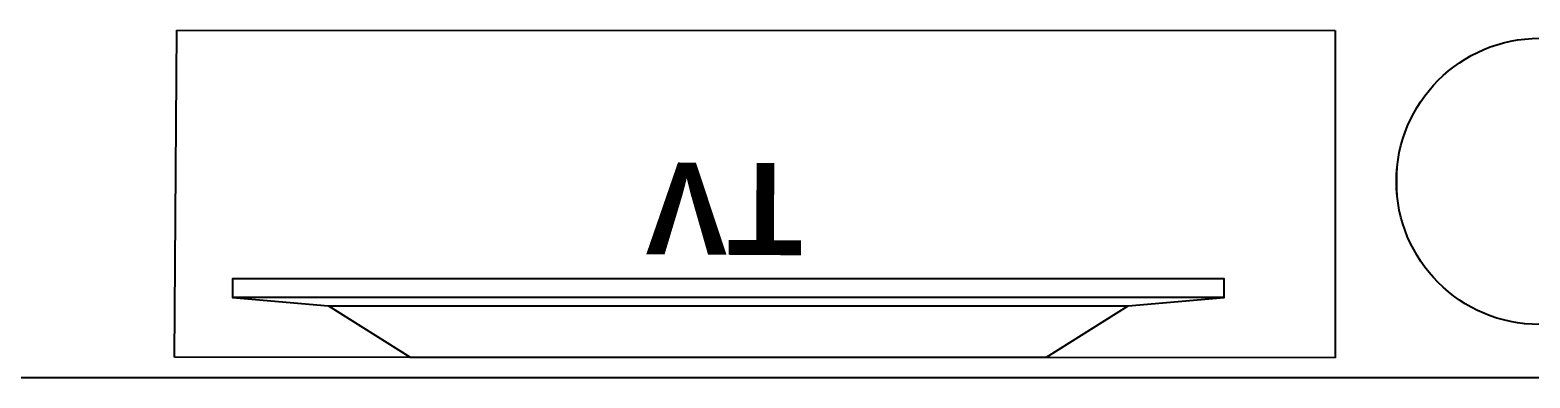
# Model space of a CAD drawing. Extents: x -678889171 to 586587, y -792238163 to 335485.
# Drawn here: x 68593 to 70429, y 58952 to 59378 of the extents above; entities that cross this region are included whole.
import ezdxf

# ---------------------------------------------------------------- set-up
doc = ezdxf.new("R2010")
doc.units = 0
doc.header["$MEASUREMENT"] = 0
doc.set_wipeout_variables(frame=1)
doc.layers.get('0').update_dxf_attribs({"color": 8})
for name, color, linetype in [('9TH-FURN$0$I-FURN', 252, 'Continuous'), ('9TH-FURN$0$I-SPCL', 252, 'Continuous'), ('9TH-FURN$0$I-WIPEOUT', 252, 'Continuous'), ('9TH-FURN$0$XREF_1BR$0$I-EQPM', 252, 'Continuous'), ('XR-A-9TH-FLOOR$0$A-WALL', 252, 'Continuous'), ('XR-A-TYP40$0$XR-A-TYP-3-5-9-10$0$A-WALL', 252, 'Continuous')]:
    doc.layers.add(name, color=color, linetype=linetype)
doc.styles.add('9TH-FURN$0$XREF_1BR$0$KZT', font='')
doc.styles.get('9TH-FURN$0$XREF_1BR$0$KZT').set_extended_font_data('AvantGarde LT Medium', bold=True)

# ---------------------------------------------------------------- blocks, each defined once
blk = doc.blocks.new('XR-A-TYP40')
at = {"layer": 'XR-A-TYP40$0$XR-A-TYP-3-5-9-10$0$A-WALL'}
blk.add_line((74175.1, 45430), (70786.7, 45430), dxfattribs=at)

msp = doc.modelspace()

# ---------------------------------------------------------------- linework, layer by layer
at = {"layer": '9TH-FURN$0$I-FURN'}
for p, q in [((68769.5, 58977.6), (68772.5, 59377.6)), ((68772.5, 59377.6), (70190.7, 59376.9)), ((70190.7, 59376.9), (70190.7, 58976.9)), ((70190.7, 58976.9), (68769.5, 58977.6))]:
    msp.add_line(p, q, dxfattribs=at)
at = {"layer": '9TH-FURN$0$XREF_1BR$0$I-EQPM', "elevation": 0}
msp.add_lwpolyline([(69058.2, 58977.4), (69837.2, 58977.4), (69937.2, 59040.4), (70054.7, 59050.4), (70054.7, 59073.4), (68840.7, 59073.4), (68840.7, 59050.4), (68958.2, 59040.4)], close=True, dxfattribs=at)
for points in [[(70054.7, 59050.4), (68840.7, 59050.4)], [(68958.2, 59040.4), (69937.2, 59040.4)]]:
    msp.add_lwpolyline(points, dxfattribs=at)

# ---------------------------------------------------------------- texts
at = {"layer": '9TH-FURN$0$I-SPCL', "style": '9TH-FURN$0$XREF_1BR$0$KZT'}
msp.add_text('TV', height=112.5, rotation=179.6196, dxfattribs=at).set_placement((69539.2, 59214.6))

# ---------------------------------------------------------------- wipeouts: each hides what was drawn before it
msp.add_wipeout([(70505.6, 59030), (70537.3, 59047.1), (70537.3, 59047.1), (70560.9, 59065.3), (70560.9, 59065.3), (70586.7, 59096.1), (70600.2, 59120.5), (70610.9, 59152), (70614.7, 59174.2), (70614.5, 59212.4), (70609.3, 59239.2), (70600.7, 59263.4), (70592.2, 59280), (70583.6, 59293.4), (70572.7, 59307.4), (70572.7, 59307.4), (70555.1, 59324.9), (70527.3, 59344.6), (70507.5, 59354.2), (70469.8, 59365.1), (70443.3, 59367.5), (70426.9, 59367), (70401, 59362.9), (70384.1, 59358.1), (70369.8, 59352.5), (70341.3, 59336.6), (70318.2, 59317.5), (70297.1, 59292.5), (70281.1, 59264.3), (70271, 59235.3), (70266.1, 59205.1), (70266.3, 59178.1), (70272.1, 59145.5), (70272.1, 59145.5), (70287.9, 59107.2), (70304.1, 59083.1), (70322, 59063.9), (70353, 59041.1), (70373.9, 59030.7), (70401.4, 59022), (70430.6, 59017.8), (70475, 59020.9), (70511.6, 59032.5)]).translate(0, 0, 0).dxf.layer = '9TH-FURN$0$I-WIPEOUT'

# ---------------------------------------------------------------- next in the draw order: linework, layer by layer
msp.add_circle((70440.7, 59192.5, 0), 175)

# ---------------------------------------------------------------- next in the draw order: block references
at = {"layer": 'XR-A-9TH-FLOOR$0$A-WALL'}
msp.add_blockref('XR-A-TYP40', (-2800.4, 13522.1), dxfattribs=at)

doc.saveas('drawing.dxf')
